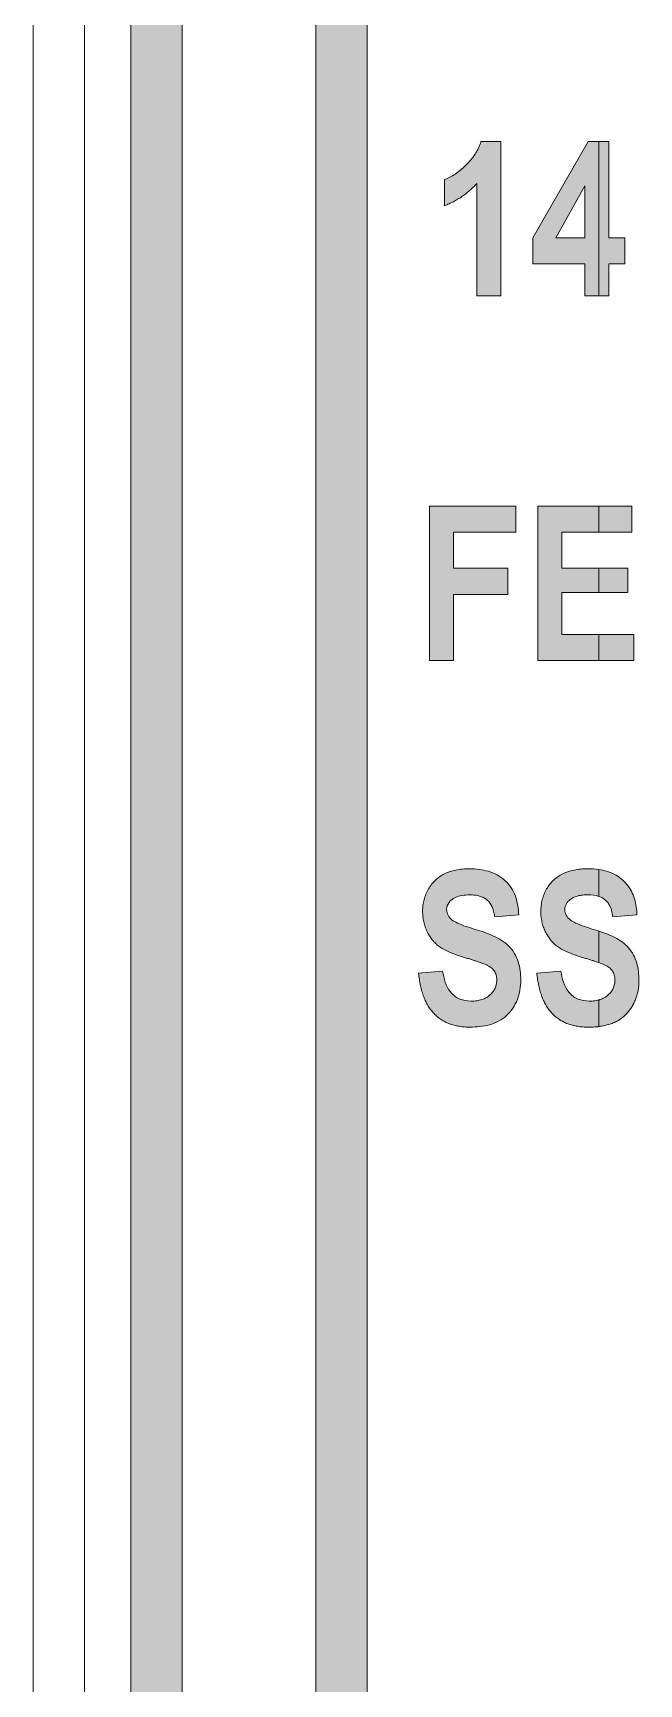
# Model space of a CAD drawing. Extents: x 222 to 1672, y 144 to 807.
# Drawn here: x 922.93 to 928.82, y 397.84 to 413.89 of the extents above; entities that cross this region are included whole.
import ezdxf

# ---------------------------------------------------------------- set-up
doc = ezdxf.new("R2010")
doc.units = 0
doc.header["$LTSCALE"] = 2
doc.header["$MEASUREMENT"] = 0
doc.layers.get('0').update_dxf_attribs({"linetype": 'CONTINUOUS'})
doc.layers.add('DIM', color=7, linetype='CONTINUOUS')

msp = doc.modelspace()

# ---------------------------------------------------------------- hatches: boundary and pattern name
at = {"lineweight": 5}
h = msp.add_hatch(color=256, dxfattribs=at)
edge = h.paths.add_edge_path(flags=0)
edge.add_line((926.93217, 412.46219), (926.93217, 412.20894))
edge.add_spline(control_points=[(926.93217, 412.20894), (926.94676, 412.21486), (926.97589, 412.22668), (927.01818, 412.24744), (927.05912, 412.27079), (927.09897, 412.2961), (927.13714, 412.32449), (927.17429, 412.35477), (927.21004, 412.38774), (927.23252, 412.41133), (927.24386, 412.42323)], knot_values=[0, 0, 0, 0, 0.12370469, 0.2471416, 0.37002829, 0.49416431, 0.61797183, 0.74380575, 0.87081997, 1, 1, 1, 1], weights=[1, 1, 1, 1, 1, 1, 1, 1, 1, 1, 1], degree=3, periodic=0)
edge.add_line((927.24386, 412.42323), (927.24386, 411.33232))
edge.add_line((927.24386, 411.33232), (927.47763, 411.33232))
edge.add_line((927.47763, 411.33232), (927.47763, 412.83232))
edge.add_line((927.47763, 412.83232), (927.28556, 412.83232))
edge.add_spline(control_points=[(927.28556, 412.83232), (927.28198, 412.8215), (927.27484, 412.79998), (927.26116, 412.76875), (927.24572, 412.73846), (927.22836, 412.70891), (927.20837, 412.68088), (927.18714, 412.65311), (927.16327, 412.62681), (927.12982, 412.59339), (927.08679, 412.5559), (927.03529, 412.51641), (926.98398, 412.48523), (926.94898, 412.46966), (926.93217, 412.46219)], knot_values=[0, 0, 0, 0, 0.06487203, 0.12905852, 0.19392026, 0.25843103, 0.32399162, 0.38987225, 0.45738722, 0.52602771, 0.65909128, 0.78204975, 0.89531404, 1, 1, 1, 1], weights=[1, 1, 1, 1, 1, 1, 1, 1, 1, 1, 1, 1, 1, 1, 1], degree=3, periodic=0)
h = msp.add_hatch(color=256, dxfattribs=at)
h.paths.add_polyline_path([(927.78932, 411.644), (928.29581, 411.644), (928.29581, 411.33232), (928.43036, 411.33232), (928.43036, 412.83232), (928.32625, 412.83232), (927.78932, 411.89634)], flags=0)
h.paths.add_polyline_path([(928.01182, 411.89725), (928.29581, 412.40101), (928.29581, 411.89725)], flags=0)
for points in [[(928.52958, 412.83232), (928.43036, 412.83232), (928.43036, 411.33232), (928.52958, 411.33232), (928.52958, 411.644), (928.68542, 411.644), (928.68542, 411.89725), (928.52958, 411.89725)], [(927.62373, 409.28881), (926.78607, 409.28881), (926.78607, 407.78881), (927.01984, 407.78881), (927.01984, 408.43167), (927.54581, 408.43167), (927.54581, 408.68491), (927.01984, 408.68491), (927.01984, 409.03556), (927.62373, 409.03556)], [(928.43036, 409.28881), (927.83802, 409.28881), (927.83802, 407.78881), (928.43036, 407.78881), (928.43036, 408.04206), (928.07179, 408.04206), (928.07179, 408.45115), (928.43036, 408.45115), (928.43036, 408.68491), (928.07179, 408.68491), (928.07179, 409.03556), (928.43036, 409.03556)], [(928.43036, 409.03556), (928.7536, 409.03556), (928.7536, 409.28881), (928.43036, 409.28881)], [(928.43036, 408.45115), (928.71464, 408.45115), (928.71464, 408.68491), (928.43036, 408.68491)], [(928.77308, 407.78881), (928.77308, 408.04206), (928.43036, 408.04206), (928.43036, 407.78881)]]:
    msp.add_hatch(color=256, dxfattribs=at).paths.add_polyline_path(points, flags=0)
h = msp.add_hatch(color=256, dxfattribs=at)
edge = h.paths.add_edge_path(flags=0)
edge.add_spline(control_points=[(927.43867, 404.68483), (927.43855, 404.67772), (927.43831, 404.6636), (927.43474, 404.64302), (927.42958, 404.62322), (927.42237, 404.60434), (927.41263, 404.58658), (927.40148, 404.56928), (927.3876, 404.55331), (927.3721, 404.53805), (927.35494, 404.52402), (927.3357, 404.51213), (927.31519, 404.50174), (927.29286, 404.49359), (927.2693, 404.4868), (927.244, 404.48234), (927.21724, 404.47956), (927.19882, 404.47924), (927.18938, 404.47907)], knot_values=[0, 0, 0, 0, 0.05883753, 0.1166839, 0.1722926, 0.22812278, 0.28334973, 0.33971419, 0.39810053, 0.45807765, 0.51958724, 0.58109682, 0.64494108, 0.70951571, 0.77757298, 0.84757637, 0.9218612, 1, 1, 1, 1], weights=[1, 1, 1, 1, 1, 1, 1, 1, 1, 1, 1, 1, 1, 1, 1, 1, 1, 1, 1], degree=3, periodic=0)
edge.add_spline(control_points=[(927.18938, 404.47907), (927.15185, 404.48006), (927.11431, 404.48461), (927.04514, 404.51357), (927.01479, 404.53685), (926.94373, 404.62321), (926.92444, 404.6978), (926.91269, 404.77128)], knot_values=[0, 0, 0, 0, 0.25, 0.25, 0.5, 0.5, 1, 1, 1, 1], weights=[1, 1, 1, 1, 1, 1, 1, 1], degree=3, periodic=0)
edge.add_line((926.91269, 404.77128), (926.67893, 404.7518))
edge.add_spline(control_points=[(926.67893, 404.7518), (926.68132, 404.73056), (926.68598, 404.68923), (926.69683, 404.62948), (926.71131, 404.57395), (926.72802, 404.52225), (926.74861, 404.47488), (926.77188, 404.43135), (926.79889, 404.39219), (926.82872, 404.35704), (926.86161, 404.32592), (926.89769, 404.2989), (926.93722, 404.27652), (926.97953, 404.25763), (927.02516, 404.24353), (927.07373, 404.23314), (927.12551, 404.22704), (927.16105, 404.22624), (927.17933, 404.22582)], knot_values=[0, 0, 0, 0, 0.07870951, 0.15318392, 0.22343231, 0.28996809, 0.35307475, 0.41344294, 0.47149356, 0.52795989, 0.5829488, 0.63796056, 0.69353938, 0.74992651, 0.80831537, 0.86908019, 0.93267958, 1, 1, 1, 1], weights=[1, 1, 1, 1, 1, 1, 1, 1, 1, 1, 1, 1, 1, 1, 1, 1, 1, 1, 1], degree=3, periodic=0)
edge.add_spline(control_points=[(927.17933, 404.22582), (927.24305, 404.2271), (927.30732, 404.23199), (927.42927, 404.26576), (927.48788, 404.29495), (927.58047, 404.38198), (927.61547, 404.43605), (927.66291, 404.55442), (927.67122, 404.61777), (927.67243, 404.68148)], knot_values=[0, 0, 0, 0, 0.25, 0.25, 0.5, 0.5, 0.75, 0.75, 1, 1, 1, 1], weights=[1, 1, 1, 1, 1, 1, 1, 1, 1, 1], degree=3, periodic=0)
edge.add_spline(control_points=[(927.67243, 404.68148), (927.67105, 404.7423), (927.66548, 404.80366), (927.62822, 404.91874), (927.59699, 404.97271), (927.51084, 405.05899), (927.45794, 405.08992), (927.34635, 405.13893), (927.28876, 405.15848), (927.23047, 405.17611)], knot_values=[0, 0, 0, 0, 0.25, 0.25, 0.5, 0.5, 0.75, 0.75, 1, 1, 1, 1], weights=[1, 1, 1, 1, 1, 1, 1, 1, 1, 1], degree=3, periodic=0)
edge.add_spline(control_points=[(927.23047, 405.17611), (927.20076, 405.18501), (927.17114, 405.19423), (927.14176, 405.20418), (927.11259, 405.21406), (927.08356, 405.22468), (927.05577, 405.23795), (927.03743, 405.2467), (927.01941, 405.25652), (927.0031, 405.26864)], knot_values=[0, 0, 0, 0, 0.00009288, 0.00009288, 0.00009288, 0.00018519, 0.00018519, 0.00018519, 0.00024615, 0.00024615, 0.00024615, 0.00024615], weights=[1, 1, 1, 1, 1, 1, 1, 1, 1, 1], degree=3, periodic=0)
edge.add_spline(control_points=[(927.0031, 405.26864), (926.98832, 405.28164), (926.97423, 405.29534), (926.95592, 405.33019), (926.95302, 405.34962), (926.95166, 405.36909)], knot_values=[0, 0, 0, 0, 0.5, 0.5, 1, 1, 1, 1], weights=[1, 1, 1, 1, 1, 1], degree=3, periodic=0)
edge.add_spline(control_points=[(926.95166, 405.36909), (926.95331, 405.39389), (926.96016, 405.41838), (926.99003, 405.4577), (927.01045, 405.47298), (927.07699, 405.50653), (927.12729, 405.51058), (927.17659, 405.51154)], knot_values=[0, 0, 0, 0, 0.25, 0.25, 0.5, 0.5, 1, 1, 1, 1], weights=[1, 1, 1, 1, 1, 1, 1, 1], degree=3, periodic=0)
edge.add_spline(control_points=[(927.17659, 405.51154), (927.19358, 405.51099), (927.22577, 405.50996), (927.27117, 405.50125), (927.31046, 405.48641), (927.3387, 405.46876), (927.35753, 405.45105), (927.37041, 405.4358), (927.38166, 405.41806), (927.39206, 405.3984), (927.4008, 405.3762), (927.40843, 405.35191), (927.41436, 405.32528), (927.41754, 405.3068), (927.41919, 405.29725)], knot_values=[0, 0, 0, 0, 0.13999895, 0.26538212, 0.37929394, 0.48467988, 0.53737284, 0.59201649, 0.64888319, 0.71026824, 0.77522279, 0.84536093, 0.92006306, 1, 1, 1, 1], weights=[1, 1, 1, 1, 1, 1, 1, 1, 1, 1, 1, 1, 1, 1, 1], degree=3, periodic=0)
edge.add_line((927.41919, 405.29725), (927.65295, 405.31673))
edge.add_spline(control_points=[(927.65295, 405.31673), (927.64965, 405.37865), (927.64138, 405.44089), (927.59831, 405.55649), (927.56426, 405.60969), (927.47363, 405.69319), (927.4177, 405.72319), (927.29982, 405.75804), (927.23901, 405.76362), (927.17751, 405.76478)], knot_values=[0, 0, 0, 0, 0.25, 0.25, 0.5, 0.5, 0.75, 0.75, 1, 1, 1, 1], weights=[1, 1, 1, 1, 1, 1, 1, 1, 1, 1], degree=3, periodic=0)
edge.add_spline(control_points=[(927.17751, 405.76478), (927.15403, 405.76429), (927.1088, 405.76333), (927.04395, 405.75358), (926.9846, 405.73878), (926.93112, 405.71703), (926.88326, 405.68913), (926.84117, 405.65487), (926.80417, 405.61493), (926.77336, 405.56924), (926.74855, 405.51921), (926.73099, 405.46559), (926.71993, 405.40901), (926.71858, 405.37025), (926.71789, 405.35052)], knot_values=[0, 0, 0, 0, 0.10070008, 0.19401289, 0.2808438, 0.36269087, 0.44097124, 0.51776424, 0.59481615, 0.6738177, 0.75348036, 0.83377387, 0.91534702, 1, 1, 1, 1], weights=[1, 1, 1, 1, 1, 1, 1, 1, 1, 1, 1, 1, 1, 1, 1], degree=3, periodic=0)
edge.add_spline(control_points=[(926.71789, 405.35052), (926.7184, 405.33344), (926.7194, 405.29958), (926.72803, 405.24981), (926.7412, 405.20156), (926.76063, 405.15581), (926.784, 405.11284), (926.81164, 405.07385), (926.8428, 405.0391), (926.87239, 405.01379), (926.89887, 404.99571), (926.92107, 404.98174), (926.9465, 404.96905), (926.97404, 404.95577), (927.00453, 404.94338), (927.03751, 404.93096), (927.07322, 404.91873), (927.09804, 404.91121), (927.11085, 404.90734)], knot_values=[0, 0, 0, 0, 0.07938854, 0.15735209, 0.23429073, 0.31149662, 0.38794606, 0.46139642, 0.53322832, 0.60452506, 0.64182999, 0.68229578, 0.72640529, 0.77389843, 0.82446168, 0.87941426, 0.93776089, 1, 1, 1, 1], weights=[1, 1, 1, 1, 1, 1, 1, 1, 1, 1, 1, 1, 1, 1, 1, 1, 1, 1, 1], degree=3, periodic=0)
edge.add_spline(control_points=[(927.11085, 404.90734), (927.12494, 404.90306), (927.15182, 404.8949), (927.19021, 404.88357), (927.22443, 404.87246), (927.25471, 404.86236), (927.28135, 404.85379), (927.30373, 404.84537), (927.32248, 404.83861), (927.3416, 404.8302), (927.36166, 404.81977), (927.38254, 404.80596), (927.39984, 404.79013), (927.41427, 404.77287), (927.42523, 404.75345), (927.43327, 404.73223), (927.43784, 404.70907), (927.43839, 404.69307), (927.43867, 404.68483)], knot_values=[0, 0, 0, 0, 0.10296971, 0.19629442, 0.27971837, 0.35439228, 0.41942332, 0.47528238, 0.52151166, 0.55866466, 0.6211522, 0.67936958, 0.73308081, 0.78447157, 0.8359259, 0.88821394, 0.94245156, 1, 1, 1, 1], weights=[1, 1, 1, 1, 1, 1, 1, 1, 1, 1, 1, 1, 1, 1, 1, 1, 1, 1, 1], degree=3, periodic=0)
h = msp.add_hatch(color=256, dxfattribs=at)
edge = h.paths.add_edge_path(flags=0)
edge.add_spline(control_points=[(928.32686, 405.76478), (928.30338, 405.76429), (928.25815, 405.76333), (928.1933, 405.75358), (928.13395, 405.73878), (928.08047, 405.71703), (928.03261, 405.68913), (927.99052, 405.65487), (927.95352, 405.61493), (927.92271, 405.56924), (927.8979, 405.51921), (927.88035, 405.46559), (927.86928, 405.40901), (927.86793, 405.37025), (927.86724, 405.35052)], knot_values=[0, 0, 0, 0, 0.10070008, 0.19401289, 0.2808438, 0.36269087, 0.44097124, 0.51776424, 0.59481615, 0.6738177, 0.75348036, 0.83377387, 0.91534702, 1, 1, 1, 1], weights=[1, 1, 1, 1, 1, 1, 1, 1, 1, 1, 1, 1, 1, 1, 1], degree=3, periodic=0)
edge.add_spline(control_points=[(927.86724, 405.35052), (927.86775, 405.33344), (927.86875, 405.29958), (927.87738, 405.24981), (927.89055, 405.20156), (927.90998, 405.15581), (927.93335, 405.11284), (927.96099, 405.07385), (927.99215, 405.0391), (928.02174, 405.01379), (928.04822, 404.99571), (928.07042, 404.98174), (928.09585, 404.96905), (928.12339, 404.95577), (928.15388, 404.94338), (928.18686, 404.93096), (928.22257, 404.91873), (928.24739, 404.91121), (928.2602, 404.90734)], knot_values=[0, 0, 0, 0, 0.07938854, 0.15735209, 0.23429073, 0.31149662, 0.38794606, 0.46139642, 0.53322832, 0.60452506, 0.64182999, 0.68229578, 0.72640529, 0.77389843, 0.82446168, 0.87941426, 0.93776089, 1, 1, 1, 1], weights=[1, 1, 1, 1, 1, 1, 1, 1, 1, 1, 1, 1, 1, 1, 1, 1, 1, 1, 1], degree=3, periodic=0)
edge.add_spline(control_points=[(928.2602, 404.90734), (928.2743, 404.90306), (928.30117, 404.8949), (928.33956, 404.88357), (928.37378, 404.87246), (928.40355, 404.86253), (928.42207, 404.85657), (928.43036, 404.85369)], knot_values=[0.58431286, 0.58431286, 0.58431286, 0.58431286, 0.68728257, 0.78060728, 0.86403123, 0.93870514, 1, 1, 1, 1], weights=[1, 1, 1, 1, 1, 1, 1, 1], degree=3, periodic=0)
edge.add_line((928.43036, 404.85369), (928.43036, 405.16029))
edge.add_spline(control_points=[(928.43036, 405.16029), (928.41361, 405.16587), (928.39672, 405.171), (928.37982, 405.17611)], knot_values=[0, 0, 0, 0, 0.00005295, 0.00005295, 0.00005295, 0.00005295], weights=[1, 1, 1, 1], degree=3, periodic=0)
edge.add_spline(control_points=[(928.37982, 405.17611), (928.35011, 405.18501), (928.32049, 405.19423), (928.29111, 405.20418), (928.26194, 405.21406), (928.23291, 405.22468), (928.20512, 405.23795), (928.18678, 405.2467), (928.16876, 405.25652), (928.15245, 405.26864)], knot_values=[0, 0, 0, 0, 0.00009288, 0.00009288, 0.00009288, 0.00018519, 0.00018519, 0.00018519, 0.00024615, 0.00024615, 0.00024615, 0.00024615], weights=[1, 1, 1, 1, 1, 1, 1, 1, 1, 1], degree=3, periodic=0)
edge.add_spline(control_points=[(928.15245, 405.26864), (928.13767, 405.28164), (928.12358, 405.29534), (928.10527, 405.33019), (928.10237, 405.34962), (928.10101, 405.36909)], knot_values=[0, 0, 0, 0, 0.5, 0.5, 1, 1, 1, 1], weights=[1, 1, 1, 1, 1, 1], degree=3, periodic=0)
edge.add_spline(control_points=[(928.10101, 405.36909), (928.10166, 405.37894), (928.10296, 405.3984), (928.11492, 405.42594), (928.13368, 405.45074), (928.15981, 405.47227), (928.1923, 405.49051), (928.23176, 405.50234), (928.2768, 405.51058), (928.30896, 405.51121), (928.32595, 405.51154)], knot_values=[0, 0, 0, 0, 0.09952089, 0.19637448, 0.29924154, 0.41238129, 0.53717307, 0.67445339, 0.82801501, 1, 1, 1, 1], weights=[1, 1, 1, 1, 1, 1, 1, 1, 1, 1, 1], degree=3, periodic=0)
edge.add_spline(control_points=[(928.32595, 405.51154), (928.36127, 405.5104), (928.39643, 405.50808), (928.43036, 405.49695)], knot_values=[0, 0, 0, 0, 1, 1, 1, 1], weights=[1, 1, 1, 1], degree=3, periodic=0)
edge.add_line((928.43036, 405.49695), (928.43036, 405.75761))
edge.add_spline(control_points=[(928.43036, 405.75761), (928.39616, 405.76273), (928.36143, 405.76413), (928.32686, 405.76478)], knot_values=[0, 0, 0, 0, 0.00010375, 0.00010375, 0.00010375, 0.00010375], weights=[1, 1, 1, 1], degree=3, periodic=0)
h = msp.add_hatch(color=256, dxfattribs=at)
edge = h.paths.add_edge_path(flags=0)
edge.add_line((928.43036, 405.75761), (928.43036, 405.49695))
edge.add_spline(control_points=[(928.43036, 405.49695), (928.47164, 405.48341), (928.50818, 405.45638), (928.55178, 405.38215), (928.56125, 405.33957), (928.56854, 405.29725)], knot_values=[0, 0, 0, 0, 0.5, 0.5, 1, 1, 1, 1], weights=[1, 1, 1, 1, 1, 1], degree=3, periodic=0)
edge.add_line((928.56854, 405.29725), (928.8023, 405.31673))
edge.add_spline(control_points=[(928.8023, 405.31673), (928.79947, 405.36991), (928.79335, 405.42278), (928.76239, 405.52351), (928.73845, 405.57207), (928.6709, 405.65375), (928.62909, 405.68747), (928.53375, 405.73558), (928.48302, 405.74974), (928.43036, 405.75761)], knot_values=[0, 0, 0, 0, 0.25, 0.25, 0.5, 0.5, 0.75, 0.75, 1, 1, 1, 1], weights=[1, 1, 1, 1, 1, 1, 1, 1, 1, 1], degree=3, periodic=0)
h = msp.add_hatch(color=256, dxfattribs=at)
edge = h.paths.add_edge_path(flags=0)
edge.add_line((928.43036, 405.16029), (928.43036, 404.85369))
edge.add_spline(control_points=[(928.43036, 404.85369), (928.43086, 404.85351), (928.43891, 404.8507), (928.45308, 404.84537), (928.47183, 404.83861), (928.49095, 404.8302), (928.51101, 404.81977), (928.53189, 404.80596), (928.54919, 404.79013), (928.56362, 404.77287), (928.57458, 404.75345), (928.58262, 404.73223), (928.58719, 404.70907), (928.58774, 404.69307), (928.58802, 404.68483)], knot_values=[0, 0, 0, 0, 0.00373618, 0.05959523, 0.10582452, 0.14297752, 0.20546506, 0.26368243, 0.31739367, 0.36878443, 0.42023876, 0.4725268, 0.52676442, 0.58431286, 0.58431286, 0.58431286, 0.58431286], weights=[1, 1, 1, 1, 1, 1, 1, 1, 1, 1, 1, 1, 1, 1, 1], degree=3, periodic=0)
edge.add_spline(control_points=[(928.58802, 404.68483), (928.5879, 404.67772), (928.58766, 404.6636), (928.58409, 404.64302), (928.57893, 404.62322), (928.57173, 404.60434), (928.56198, 404.58658), (928.55083, 404.56928), (928.53695, 404.55331), (928.52145, 404.53805), (928.50429, 404.52402), (928.48505, 404.51213), (928.46454, 404.50174), (928.44596, 404.49496), (928.43444, 404.49142), (928.43036, 404.49027)], knot_values=[0.25540468, 0.25540468, 0.25540468, 0.25540468, 0.31424222, 0.37208858, 0.42769728, 0.48352746, 0.53875441, 0.59511887, 0.65350521, 0.71348233, 0.77499192, 0.8365015, 0.90034576, 0.96492039, 1, 1, 1, 1], weights=[1, 1, 1, 1, 1, 1, 1, 1, 1, 1, 1, 1, 1, 1, 1, 1], degree=3, periodic=0)
edge.add_line((928.43036, 404.49027), (928.43036, 404.23171))
edge.add_spline(control_points=[(928.43036, 404.23171), (928.43605, 404.23241), (928.45956, 404.23563), (928.4995, 404.24337), (928.54862, 404.25758), (928.59349, 404.27608), (928.63421, 404.2988), (928.67067, 404.32566), (928.70269, 404.35663), (928.73048, 404.39055), (928.75519, 404.42621), (928.77544, 404.46428), (928.7927, 404.50386), (928.80589, 404.54558), (928.81472, 404.58928), (928.82089, 404.63474), (928.82148, 404.66574), (928.82179, 404.68148)], knot_values=[0, 0, 0, 0, 0.02257356, 0.09343661, 0.16009065, 0.22370445, 0.28418999, 0.34334689, 0.40157972, 0.45920444, 0.51585614, 0.57219111, 0.62876803, 0.68577955, 0.74418086, 0.80421836, 0.86621821, 0.86621821, 0.86621821, 0.86621821], weights=[1, 1, 1, 1, 1, 1, 1, 1, 1, 1, 1, 1, 1, 1, 1, 1, 1, 1], degree=3, periodic=0)
edge.add_spline(control_points=[(928.82179, 404.68148), (928.82049, 404.73813), (928.81603, 404.79432), (928.78416, 404.90281), (928.75765, 404.95415), (928.68403, 405.03972), (928.63706, 405.07245), (928.5367, 405.12321), (928.48384, 405.14246), (928.43036, 405.16029)], knot_values=[0, 0, 0, 0, 0.25, 0.25, 0.5, 0.5, 0.75, 0.75, 1, 1, 1, 1], weights=[1, 1, 1, 1, 1, 1, 1, 1, 1, 1], degree=3, periodic=0)
h = msp.add_hatch(color=256, dxfattribs=at)
edge = h.paths.add_edge_path(flags=0)
edge.add_spline(control_points=[(927.82828, 404.7518), (927.83067, 404.73056), (927.83533, 404.68923), (927.84618, 404.62948), (927.86066, 404.57395), (927.87737, 404.52225), (927.89796, 404.47488), (927.92123, 404.43135), (927.94824, 404.39219), (927.97807, 404.35704), (928.01096, 404.32592), (928.04704, 404.2989), (928.08657, 404.27652), (928.12888, 404.25763), (928.17451, 404.24353), (928.22308, 404.23314), (928.27486, 404.22704), (928.31041, 404.22624), (928.32868, 404.22582)], knot_values=[0, 0, 0, 0, 0.07870951, 0.15318392, 0.22343231, 0.28996809, 0.35307475, 0.41344294, 0.47149356, 0.52795989, 0.5829488, 0.63796056, 0.69353938, 0.74992651, 0.80831537, 0.86908019, 0.93267958, 1, 1, 1, 1], weights=[1, 1, 1, 1, 1, 1, 1, 1, 1, 1, 1, 1, 1, 1, 1, 1, 1, 1, 1], degree=3, periodic=0)
edge.add_spline(control_points=[(928.32868, 404.22582), (928.34919, 404.22623), (928.38316, 404.22692), (928.417, 404.23005), (928.43036, 404.23171)], knot_values=[0.86621821, 0.86621821, 0.86621821, 0.86621821, 0.94700601, 1, 1, 1, 1], weights=[1, 1, 1, 1, 1], degree=3, periodic=0)
edge.add_line((928.43036, 404.23171), (928.43036, 404.49027))
edge.add_spline(control_points=[(928.43036, 404.49027), (928.42652, 404.48919), (928.41447, 404.48607), (928.39335, 404.48234), (928.36659, 404.47956), (928.34817, 404.47924), (928.33873, 404.47907)], knot_values=[0, 0, 0, 0, 0.03297766, 0.10298105, 0.17726588, 0.25540468, 0.25540468, 0.25540468, 0.25540468], weights=[1, 1, 1, 1, 1, 1, 1], degree=3, periodic=0)
edge.add_spline(control_points=[(928.33873, 404.47907), (928.3012, 404.48006), (928.26366, 404.48461), (928.19449, 404.51357), (928.16414, 404.53685), (928.09308, 404.62321), (928.07379, 404.6978), (928.06205, 404.77128)], knot_values=[0, 0, 0, 0, 0.25, 0.25, 0.5, 0.5, 1, 1, 1, 1], weights=[1, 1, 1, 1, 1, 1, 1, 1], degree=3, periodic=0)
edge.add_line((928.06205, 404.77128), (927.82828, 404.7518))
at = {"layer": 'DIM'}
for points in [[(926.18036, 393.826), (926.18036, 463.32772), (928.43036, 465.57772), (928.43036, 466.28483), (925.68036, 463.53483), (925.68036, 393.61889), (928.43036, 390.86889), (928.43036, 391.576)], [(924.38036, 393.08042), (924.38036, 464.07331), (924.87225, 464.56521), (924.87225, 465.27231), (923.88036, 464.28042), (923.88036, 392.87331), (924.87225, 391.88141), (924.87225, 392.58852)]]:
    msp.add_hatch(color=256, dxfattribs=at).paths.add_polyline_path(points, flags=0)

# ---------------------------------------------------------------- linework, layer by layer
at = {"linetype": 'Continuous', "lineweight": 5}
for p, q in [((922.93036, 380.57686), (922.93036, 476.57686)), ((923.43036, 476.57686), (923.43036, 380.57686)), ((923.88036, 464.28042), (923.88036, 392.87331)), ((924.38036, 393.08041), (924.38036, 464.07331)), ((925.68036, 463.53483), (925.68036, 393.61889)), ((926.18036, 393.826), (926.18036, 463.32773))]:
    msp.add_line(p, q, dxfattribs=at)
at = {"lineweight": 5}
for p, q in [((927.28556, 412.83232), (927.47763, 412.83232)), ((927.47763, 412.83232), (927.47763, 411.33232)), ((927.78932, 411.89634), (928.32625, 412.83232)), ((928.32625, 412.83232), (928.43036, 412.83232)), ((928.43036, 412.83232), (928.52958, 412.83232)), ((928.43036, 412.83232), (928.43036, 411.33232)), ((928.52958, 412.83232), (928.52958, 411.89725)), ((926.93217, 412.20894), (926.93217, 412.46219)), ((927.24386, 411.33232), (927.24386, 412.42323)), ((928.29581, 412.40101), (928.01182, 411.89725)), ((928.29581, 411.89725), (928.29581, 412.40101)), ((927.78932, 411.64401), (927.78932, 411.89634)), ((928.01182, 411.89725), (928.29581, 411.89725)), ((928.52958, 411.89725), (928.68542, 411.89725)), ((928.68542, 411.89725), (928.68542, 411.64401)), ((928.29581, 411.64401), (927.78932, 411.64401)), ((928.29581, 411.33232), (928.29581, 411.64401)), ((928.52958, 411.64401), (928.52958, 411.33232)), ((928.68542, 411.64401), (928.52958, 411.64401)), ((927.47763, 411.33232), (927.24386, 411.33232)), ((928.43036, 411.33232), (928.29581, 411.33232)), ((928.52958, 411.33232), (928.43036, 411.33232)), ((926.78607, 409.28881), (927.62373, 409.28881)), ((926.78607, 407.78881), (926.78607, 409.28881)), ((927.62373, 409.28881), (927.62373, 409.03556)), ((927.83802, 409.28881), (928.43036, 409.28881)), ((927.83802, 407.78881), (927.83802, 409.28881)), ((928.43036, 409.28881), (928.7536, 409.28881)), ((928.43036, 409.28881), (928.43036, 409.03556)), ((928.7536, 409.28881), (928.7536, 409.03556)), ((927.01984, 409.03556), (927.01984, 408.68491)), ((927.62373, 409.03556), (927.01984, 409.03556)), ((928.07179, 409.03556), (928.07179, 408.68491)), ((928.43036, 409.03556), (928.07179, 409.03556)), ((928.7536, 409.03556), (928.43036, 409.03556)), ((927.01984, 408.68491), (927.54581, 408.68491)), ((927.54581, 408.68491), (927.54581, 408.43167)), ((928.07179, 408.68491), (928.43036, 408.68491)), ((928.43036, 408.68491), (928.71464, 408.68491)), ((928.43036, 408.68491), (928.43036, 408.45115)), ((928.71464, 408.68491), (928.71464, 408.45115)), ((927.54581, 408.43167), (927.01984, 408.43167)), ((927.01984, 408.43167), (927.01984, 407.78881)), ((928.07179, 408.45115), (928.07179, 408.04206)), ((928.43036, 408.45115), (928.07179, 408.45115)), ((928.71464, 408.45115), (928.43036, 408.45115)), ((928.07179, 408.04206), (928.43036, 408.04206)), ((928.43036, 408.04206), (928.77308, 408.04206)), ((928.43036, 408.04206), (928.43036, 407.78881)), ((928.77308, 408.04206), (928.77308, 407.78881)), ((927.01984, 407.78881), (926.78607, 407.78881)), ((928.43036, 407.78881), (927.83802, 407.78881)), ((928.77308, 407.78881), (928.43036, 407.78881)), ((928.43036, 405.75761), (928.43036, 405.49695)), ((927.65295, 405.31673), (927.41919, 405.29725)), ((928.8023, 405.31673), (928.56854, 405.29725)), ((928.43036, 405.16029), (928.43036, 404.85369)), ((926.67893, 404.7518), (926.91269, 404.77128)), ((927.82828, 404.7518), (928.06205, 404.77128)), ((928.43036, 404.49027), (928.43036, 404.23171))]:
    msp.add_line(p, q, dxfattribs=at)
at = {"linetype": 'Continuous', "lineweight": 5, "flags": 128}
msp.add_lwpolyline([(922.93036, 401.04027), (922.93036, 401.04027)], dxfattribs=at)
at = {"lineweight": 5}
for points, knots in [([(926.93217, 412.46219), (926.94898, 412.46966), (926.98398, 412.48523), (927.03529, 412.51641), (927.08679, 412.5559), (927.12982, 412.59339), (927.16327, 412.62681), (927.18714, 412.65311), (927.20837, 412.68088), (927.22836, 412.70891), (927.24572, 412.73846), (927.26116, 412.76875), (927.27484, 412.79998), (927.28198, 412.8215), (927.28556, 412.83232)], [0, 0, 0, 0, 0.10468596, 0.21795025, 0.34090872, 0.47397229, 0.54261278, 0.61012775, 0.67600838, 0.74156897, 0.80607974, 0.87094148, 0.93512797, 1, 1, 1, 1]), ([(927.24386, 412.42323), (927.23252, 412.41133), (927.21004, 412.38774), (927.17429, 412.35477), (927.13714, 412.32449), (927.09897, 412.2961), (927.05912, 412.27079), (927.01818, 412.24744), (926.97589, 412.22668), (926.94676, 412.21486), (926.93217, 412.20894)], [0, 0, 0, 0, 0.12918003, 0.25619425, 0.38202817, 0.50583569, 0.62997171, 0.7528584, 0.87629531, 1, 1, 1, 1]), ([(926.71789, 405.35052), (926.71858, 405.37025), (926.71993, 405.40901), (926.73099, 405.46559), (926.74855, 405.51921), (926.77336, 405.56924), (926.80417, 405.61493), (926.84117, 405.65487), (926.88326, 405.68913), (926.93112, 405.71703), (926.9846, 405.73878), (927.04395, 405.75358), (927.1088, 405.76333), (927.15403, 405.76429), (927.17751, 405.76478)], [0, 0, 0, 0, 0.08465298, 0.16622613, 0.24651964, 0.3261823, 0.40518385, 0.48223576, 0.55902876, 0.63730913, 0.7191562, 0.80598711, 0.89929992, 1, 1, 1, 1]), ([(927.17751, 405.76478), (927.23901, 405.76362), (927.29982, 405.75804), (927.4177, 405.72319), (927.47363, 405.69319), (927.56426, 405.60969), (927.59831, 405.55649), (927.64138, 405.44089), (927.64965, 405.37865), (927.65295, 405.31673)], [0, 0, 0, 0, 0.25, 0.25, 0.5, 0.5, 0.75, 0.75, 1, 1, 1, 1]), ([(927.86724, 405.35052), (927.86793, 405.37025), (927.86928, 405.40901), (927.88035, 405.46559), (927.8979, 405.51921), (927.92271, 405.56924), (927.95352, 405.61493), (927.99052, 405.65487), (928.03261, 405.68913), (928.08047, 405.71703), (928.13395, 405.73878), (928.1933, 405.75358), (928.25815, 405.76333), (928.30338, 405.76429), (928.32686, 405.76478)], [0, 0, 0, 0, 0.08465298, 0.16622613, 0.24651964, 0.3261823, 0.40518385, 0.48223576, 0.55902876, 0.63730913, 0.7191562, 0.80598711, 0.89929992, 1, 1, 1, 1]), ([(928.43036, 405.75761), (928.48302, 405.74974), (928.53375, 405.73558), (928.62909, 405.68747), (928.6709, 405.65375), (928.73845, 405.57207), (928.76239, 405.52351), (928.79335, 405.42278), (928.79947, 405.36991), (928.8023, 405.31673)], [0, 0, 0, 0, 0.25, 0.25, 0.5, 0.5, 0.75, 0.75, 1, 1, 1, 1]), ([(927.17659, 405.51154), (927.12729, 405.51058), (927.07699, 405.50653), (927.01045, 405.47298), (926.99003, 405.4577), (926.96016, 405.41838), (926.95331, 405.39389), (926.95166, 405.36909)], [0, 0, 0, 0, 0.5, 0.5, 0.75, 0.75, 1, 1, 1, 1]), ([(927.41919, 405.29725), (927.41754, 405.3068), (927.41436, 405.32528), (927.40843, 405.35191), (927.4008, 405.3762), (927.39206, 405.3984), (927.38166, 405.41806), (927.37041, 405.4358), (927.35753, 405.45105), (927.3387, 405.46876), (927.31046, 405.48641), (927.27117, 405.50125), (927.22577, 405.50996), (927.19358, 405.51099), (927.17659, 405.51154)], [0, 0, 0, 0, 0.07993694, 0.15463907, 0.22477721, 0.28973176, 0.35111681, 0.40798351, 0.46262716, 0.51532012, 0.62070606, 0.73461788, 0.86000105, 1, 1, 1, 1]), ([(928.32595, 405.51154), (928.30896, 405.51121), (928.2768, 405.51058), (928.23176, 405.50234), (928.1923, 405.49051), (928.15981, 405.47227), (928.13368, 405.45074), (928.11492, 405.42594), (928.10296, 405.3984), (928.10166, 405.37894), (928.10101, 405.36909)], [0, 0, 0, 0, 0.17198499, 0.32554661, 0.46282693, 0.58761871, 0.70075846, 0.80362552, 0.90047911, 1, 1, 1, 1]), ([(928.56854, 405.29725), (928.56125, 405.33957), (928.55178, 405.38215), (928.50818, 405.45638), (928.47164, 405.48341), (928.43036, 405.49695)], [0, 0, 0, 0, 0.5, 0.5, 1, 1, 1, 1]), ([(927.11085, 404.90734), (927.09804, 404.91121), (927.07322, 404.91873), (927.03751, 404.93096), (927.00453, 404.94338), (926.97404, 404.95577), (926.9465, 404.96905), (926.92107, 404.98174), (926.89887, 404.99571), (926.87239, 405.01379), (926.8428, 405.0391), (926.81164, 405.07385), (926.784, 405.11284), (926.76063, 405.15581), (926.7412, 405.20156), (926.72803, 405.24981), (926.7194, 405.29958), (926.7184, 405.33344), (926.71789, 405.35052)], [0, 0, 0, 0, 0.06223911, 0.12058574, 0.17553832, 0.22610157, 0.27359471, 0.31770422, 0.35817001, 0.39547494, 0.46677168, 0.53860358, 0.61205394, 0.68850338, 0.76570927, 0.84264791, 0.92061146, 1, 1, 1, 1]), ([(926.95166, 405.36909), (926.95302, 405.34962), (926.95592, 405.33019), (926.97423, 405.29534), (926.98832, 405.28164), (927.0031, 405.26864)], [0, 0, 0, 0, 0.5, 0.5, 1, 1, 1, 1]), ([(928.2602, 404.90734), (928.24739, 404.91121), (928.22257, 404.91873), (928.18686, 404.93096), (928.15388, 404.94338), (928.12339, 404.95577), (928.09585, 404.96905), (928.07042, 404.98174), (928.04822, 404.99571), (928.02174, 405.01379), (927.99215, 405.0391), (927.96099, 405.07385), (927.93335, 405.11284), (927.90998, 405.15581), (927.89055, 405.20156), (927.87738, 405.24981), (927.86875, 405.29958), (927.86775, 405.33344), (927.86724, 405.35052)], [0, 0, 0, 0, 0.06223911, 0.12058574, 0.17553832, 0.22610157, 0.27359471, 0.31770422, 0.35817001, 0.39547494, 0.46677168, 0.53860358, 0.61205394, 0.68850338, 0.76570927, 0.84264791, 0.92061146, 1, 1, 1, 1]), ([(928.10101, 405.36909), (928.10237, 405.34962), (928.10527, 405.33019), (928.12358, 405.29534), (928.13767, 405.28164), (928.15245, 405.26864)], [0, 0, 0, 0, 0.5, 0.5, 1, 1, 1, 1]), ([(927.0031, 405.26864), (927.01941, 405.25652), (927.03743, 405.2467), (927.05577, 405.23795), (927.08356, 405.22468), (927.11259, 405.21406), (927.14176, 405.20418), (927.17114, 405.19423), (927.20076, 405.18501), (927.23047, 405.17611)], [0, 0, 0, 0, 0.000060961516, 0.000060961516, 0.000060961516, 0.000153267926, 0.000153267926, 0.000153267926, 0.000246149545, 0.000246149545, 0.000246149545, 0.000246149545]), ([(927.23047, 405.17611), (927.28876, 405.15848), (927.34635, 405.13893), (927.45794, 405.08992), (927.51084, 405.05899), (927.59699, 404.97271), (927.62822, 404.91874), (927.66548, 404.80366), (927.67105, 404.7423), (927.67243, 404.68148)], [0, 0, 0, 0, 0.25, 0.25, 0.5, 0.5, 0.75, 0.75, 1, 1, 1, 1]), ([(928.15245, 405.26864), (928.16876, 405.25652), (928.18678, 405.2467), (928.20512, 405.23795), (928.23291, 405.22468), (928.26194, 405.21406), (928.29111, 405.20418), (928.32049, 405.19423), (928.35011, 405.18501), (928.37982, 405.17611)], [0, 0, 0, 0, 0.000060961516, 0.000060961516, 0.000060961516, 0.000153267926, 0.000153267926, 0.000153267926, 0.000246149545, 0.000246149545, 0.000246149545, 0.000246149545]), ([(928.43036, 405.16029), (928.48384, 405.14246), (928.5367, 405.12321), (928.63706, 405.07245), (928.68403, 405.03972), (928.75765, 404.95415), (928.78416, 404.90281), (928.81603, 404.79432), (928.82049, 404.73813), (928.82179, 404.68148)], [0, 0, 0, 0, 0.25, 0.25, 0.5, 0.5, 0.75, 0.75, 1, 1, 1, 1]), ([(927.43867, 404.68483), (927.43839, 404.69307), (927.43784, 404.70907), (927.43327, 404.73223), (927.42523, 404.75345), (927.41427, 404.77287), (927.39984, 404.79013), (927.38254, 404.80596), (927.36166, 404.81977), (927.3416, 404.8302), (927.32248, 404.83861), (927.30373, 404.84537), (927.28135, 404.85379), (927.25471, 404.86236), (927.22443, 404.87246), (927.19021, 404.88357), (927.15182, 404.8949), (927.12494, 404.90306), (927.11085, 404.90734)], [0, 0, 0, 0, 0.057548441, 0.111786062, 0.164074102, 0.215528427, 0.266919189, 0.320630423, 0.378847801, 0.441335342, 0.47848834, 0.524717624, 0.58057668, 0.64560772, 0.720281629, 0.803705578, 0.897030287, 1, 1, 1, 1]), ([(928.43036, 404.85369), (928.42207, 404.85657), (928.40355, 404.86253), (928.37378, 404.87246), (928.33956, 404.88357), (928.30117, 404.8949), (928.2743, 404.90306), (928.2602, 404.90734)], [0.584312858, 0.584312858, 0.584312858, 0.584312858, 0.64560772, 0.720281629, 0.803705578, 0.897030287, 1, 1, 1, 1]), ([(928.58802, 404.68483), (928.58774, 404.69307), (928.58719, 404.70907), (928.58262, 404.73223), (928.57458, 404.75345), (928.56362, 404.77287), (928.54919, 404.79013), (928.53189, 404.80596), (928.51101, 404.81977), (928.49095, 404.8302), (928.47183, 404.83861), (928.45308, 404.84537), (928.43891, 404.8507), (928.43086, 404.85351), (928.43036, 404.85369)], [0, 0, 0, 0, 0.057548441, 0.111786062, 0.164074102, 0.215528427, 0.266919189, 0.320630423, 0.378847801, 0.441335342, 0.47848834, 0.524717624, 0.58057668, 0.584312858, 0.584312858, 0.584312858, 0.584312858]), ([(927.17933, 404.22582), (927.16105, 404.22624), (927.12551, 404.22704), (927.07373, 404.23314), (927.02516, 404.24353), (926.97953, 404.25763), (926.93722, 404.27652), (926.89769, 404.2989), (926.86161, 404.32592), (926.82872, 404.35704), (926.79889, 404.39219), (926.77188, 404.43135), (926.74861, 404.47488), (926.72802, 404.52225), (926.71131, 404.57395), (926.69683, 404.62948), (926.68598, 404.68923), (926.68132, 404.73056), (926.67893, 404.7518)], [0, 0, 0, 0, 0.067320419, 0.130919806, 0.191684629, 0.250073495, 0.306460623, 0.362039435, 0.417051199, 0.472040107, 0.528506442, 0.586557055, 0.646925246, 0.71003191, 0.776567687, 0.846816082, 0.921290485, 1, 1, 1, 1]), ([(926.91269, 404.77128), (926.92444, 404.6978), (926.94373, 404.62321), (927.01479, 404.53685), (927.04514, 404.51357), (927.11431, 404.48461), (927.15185, 404.48006), (927.18938, 404.47907)], [0, 0, 0, 0, 0.5, 0.5, 0.75, 0.75, 1, 1, 1, 1]), ([(927.67243, 404.68148), (927.67122, 404.61777), (927.66291, 404.55442), (927.61547, 404.43605), (927.58047, 404.38198), (927.48788, 404.29495), (927.42927, 404.26576), (927.30732, 404.23199), (927.24305, 404.2271), (927.17933, 404.22582)], [0, 0, 0, 0, 0.25, 0.25, 0.5, 0.5, 0.75, 0.75, 1, 1, 1, 1]), ([(927.18938, 404.47907), (927.19882, 404.47924), (927.21724, 404.47956), (927.244, 404.48234), (927.2693, 404.4868), (927.29286, 404.49359), (927.31519, 404.50174), (927.3357, 404.51213), (927.35494, 404.52402), (927.3721, 404.53805), (927.3876, 404.55331), (927.40148, 404.56928), (927.41263, 404.58658), (927.42237, 404.60434), (927.42958, 404.62322), (927.43474, 404.64302), (927.43831, 404.6636), (927.43855, 404.67772), (927.43867, 404.68483)], [0, 0, 0, 0, 0.0781388, 0.152423628, 0.222427023, 0.290484292, 0.355058916, 0.418903177, 0.480412764, 0.541922351, 0.601899471, 0.660285814, 0.716650273, 0.771877216, 0.827707403, 0.883316103, 0.941162466, 1, 1, 1, 1]), ([(928.32868, 404.22582), (928.31041, 404.22624), (928.27486, 404.22704), (928.22308, 404.23314), (928.17451, 404.24353), (928.12888, 404.25763), (928.08657, 404.27652), (928.04704, 404.2989), (928.01096, 404.32592), (927.97807, 404.35704), (927.94824, 404.39219), (927.92123, 404.43135), (927.89796, 404.47488), (927.87737, 404.52225), (927.86066, 404.57395), (927.84618, 404.62948), (927.83533, 404.68923), (927.83067, 404.73056), (927.82828, 404.7518)], [0, 0, 0, 0, 0.067320419, 0.130919806, 0.191684629, 0.250073495, 0.306460623, 0.362039435, 0.417051199, 0.472040107, 0.528506442, 0.586557055, 0.646925246, 0.71003191, 0.776567687, 0.846816082, 0.921290485, 1, 1, 1, 1]), ([(928.06205, 404.77128), (928.07379, 404.6978), (928.09308, 404.62321), (928.16414, 404.53685), (928.19449, 404.51357), (928.26366, 404.48461), (928.3012, 404.48006), (928.33873, 404.47907)], [0, 0, 0, 0, 0.5, 0.5, 0.75, 0.75, 1, 1, 1, 1]), ([(928.43036, 404.49027), (928.43444, 404.49142), (928.44596, 404.49496), (928.46454, 404.50174), (928.48505, 404.51213), (928.50429, 404.52402), (928.52145, 404.53805), (928.53695, 404.55331), (928.55083, 404.56928), (928.56198, 404.58658), (928.57173, 404.60434), (928.57893, 404.62322), (928.58409, 404.64302), (928.58766, 404.6636), (928.5879, 404.67772), (928.58802, 404.68483)], [0.255404681, 0.255404681, 0.255404681, 0.255404681, 0.290484292, 0.355058916, 0.418903177, 0.480412764, 0.541922351, 0.601899471, 0.660285814, 0.716650273, 0.771877216, 0.827707403, 0.883316103, 0.941162466, 1, 1, 1, 1]), ([(928.82179, 404.68148), (928.82148, 404.66574), (928.82089, 404.63474), (928.81472, 404.58928), (928.80589, 404.54558), (928.7927, 404.50386), (928.77544, 404.46428), (928.75519, 404.42621), (928.73048, 404.39055), (928.70269, 404.35663), (928.67067, 404.32566), (928.63421, 404.2988), (928.59349, 404.27608), (928.54862, 404.25758), (928.4995, 404.24337), (928.45956, 404.23563), (928.43605, 404.23241), (928.43036, 404.23171)], [0, 0, 0, 0, 0.061999849, 0.122037348, 0.180438655, 0.237450178, 0.294027098, 0.35036207, 0.407013771, 0.464638489, 0.522871316, 0.582028218, 0.642513755, 0.706127562, 0.772781603, 0.843644647, 0.866218209, 0.866218209, 0.866218209, 0.866218209]), ([(928.33873, 404.47907), (928.34817, 404.47924), (928.36659, 404.47956), (928.39335, 404.48234), (928.41447, 404.48607), (928.42652, 404.48919), (928.43036, 404.49027)], [0, 0, 0, 0, 0.0781388, 0.152423628, 0.222427023, 0.255404681, 0.255404681, 0.255404681, 0.255404681]), ([(928.43036, 404.23171), (928.417, 404.23005), (928.38316, 404.22692), (928.34919, 404.22623), (928.32868, 404.22582)], [0.866218209, 0.866218209, 0.866218209, 0.866218209, 0.919212202, 1, 1, 1, 1])]:
    msp.add_open_spline(points, degree=3, knots=knots, dxfattribs=at)
for points in [[(928.32686, 405.76478), (928.36143, 405.76413), (928.39616, 405.76273), (928.43036, 405.75761)], [(928.43036, 405.49695), (928.39643, 405.50808), (928.36127, 405.5104), (928.32595, 405.51154)], [(928.37982, 405.17611), (928.39672, 405.171), (928.41361, 405.16587), (928.43036, 405.16029)]]:
    msp.add_open_spline(points, degree=3, dxfattribs=at)

doc.saveas('drawing.dxf')
